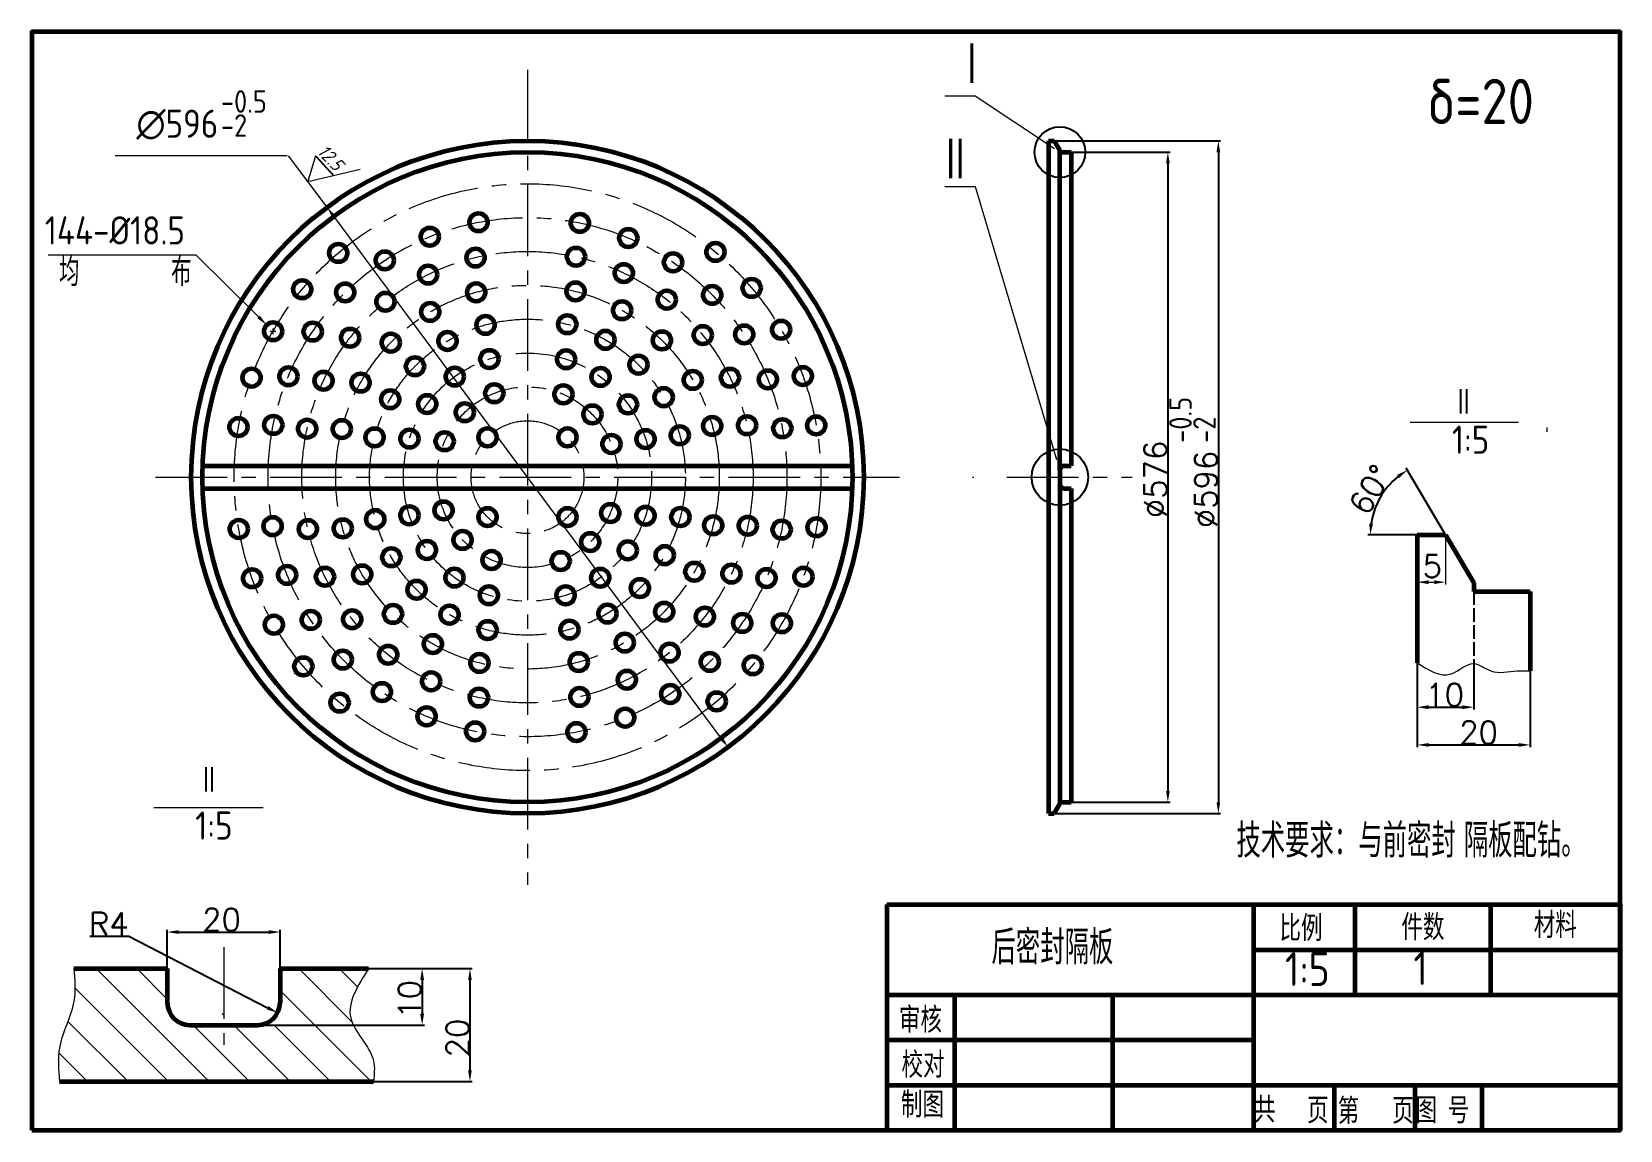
# Paper-space layout '后密封隔板' of a CAD drawing. Header units: millimetres. Extents: x 14 to 1422, y 3 to 977.
import ezdxf
from ezdxf.enums import TextEntityAlignment as Align

# ---------------------------------------------------------------- set-up
doc = ezdxf.new("R2010")
doc.units = ezdxf.units.MM
doc.header["$PDMODE"] = 35
doc.header["$PDSIZE"] = -0.5
doc.linetypes.add('ACAD_ISO02W100', pattern=[15, 12, -3])
doc.linetypes.add('CENTERX2', pattern=[101.6, 63.5, -12.7, 12.7, -12.7])
for name, color, linetype, lineweight in [('fuzhuxian2', 20, 'Continuous', 25), ('中心线．点画线', 6, 'CENTERX2', 20), ('标注线', 250, 'Continuous', 25), ('粗实线', 250, 'Continuous', 60), ('细实线', 250, 'Continuous', 13), ('细实线０.18', 5, 'Continuous', 18), ('虚小', 233, 'ACAD_ISO02W100', 25)]:
    doc.layers.add(name, color=color, linetype=linetype, lineweight=lineweight)
doc.styles.get("Standard").update_dxf_attribs({"font": 'txt', "bigfont": 'gbcbig.shx'})
doc.styles.add('国标文字-5', font='gbenor.shx', dxfattribs={"height": 5, "bigfont": 'gbcbig.shx'})
doc.styles.add('数字与字母', font='isocp.shx', dxfattribs={"oblique": 15})
doc.styles.add('汉字', font='SIMFANG.TTF', dxfattribs={"width": 0.7})
doc.dimstyles.new('圆引出', dxfattribs={"dimtxt": 28, "dimasz": 15, "dimexe": 2, "dimexo": 0, "dimgap": 1, "dimtad": 1, "dimtoh": 1, "dimdec": 0, "dimtxsty": 'Standard', "dimcen": 2.5, "dimadec": 0, "dimazin": 0, "dimtfac": 1, "dimtdec": 0, "dimtofl": 0, "dimtmove": 0, "dimatfit": 2, "dimfxl": 1, "dimarcsym": 0})

# ---------------------------------------------------------------- blocks, each defined once
blk = doc.blocks.new('常用粗糙度')
at = {"layer": '标注线'}
blk.add_line((-2.86, 5.09), (2.94, 5.09), dxfattribs=at)
at = {"layer": '细实线'}
for q in [(5.94, 10.29), (2.94, 5.09)]:
    blk.add_line((2.94, 5.09), q, dxfattribs=at)
for points in [[(-2.94, 5.09), (0, 0), (2.94, 5.09)], [(-2.86, 5.09), (-2.92, 5.09)]]:
    blk.add_lwpolyline(points, dxfattribs=at)
at = {"layer": '标注线', "style": '数字与字母', "oblique": 15}
blk.add_attdef('A', text='', height=3, dxfattribs=at).set_placement((-0.43, 8.78), align=Align.TOP_CENTER)
blk = doc.blocks.new('*D112')
at = {"layer": 'Defpoints', "color": 0}
for p in [(934.9, 870.1), (934.9, 294.1), (1020.6, 294.1)]:
    blk.add_point(p, dxfattribs=at)
at = {"layer": '细实线０.18', "color": 0, "lineweight": -2}
for p, q in [((934.9, 870.1), (1022.6, 870.1)), ((1020.6, 860.1), (1020.6, 304.1)), ((934.9, 294.1), (1022.6, 294.1))]:
    blk.add_line(p, q, dxfattribs=at)
at = {"layer": '细实线０.18', "color": 0}
for points in [[(1019, 860.1), (1022.3, 860.1), (1020.6, 870.1)], [(1019, 304.1), (1022.3, 304.1), (1020.6, 294.1)]]:
    blk.add_solid(points, dxfattribs=at)
at = {"layer": '细实线０.18', "color": 0, "insert": (1009.6, 580.1), "char_height": 20, "attachment_point": 5, "rotation": 90}
blk.add_mtext('%%C576', dxfattribs=at)
blk = doc.blocks.new('*D113')
at = {"layer": 'Defpoints', "color": 0}
for p in [(919.9, 880.1), (919.9, 284.1), (1065.4, 284.1)]:
    blk.add_point(p, dxfattribs=at)
at = {"layer": '细实线０.18', "color": 0, "lineweight": -2}
for p, q in [((919.9, 880.1), (1067.4, 880.1)), ((1065.4, 870.1), (1065.4, 294.1)), ((919.9, 284.1), (1067.4, 284.1))]:
    blk.add_line(p, q, dxfattribs=at)
at = {"layer": '细实线０.18', "color": 0}
for points in [[(1063.7, 870.1), (1067, 870.1), (1065.4, 880.1)], [(1063.7, 294.1), (1067, 294.1), (1065.4, 284.1)]]:
    blk.add_solid(points, dxfattribs=at)
at = {"layer": '细实线０.18', "color": 0, "insert": (1054.4, 571.2), "char_height": 20, "attachment_point": 5, "rotation": 90}
blk.add_mtext('%%C596', dxfattribs=at)
blk = doc.blocks.new('*D114')
at = {"layer": 'Defpoints', "color": 0}
for p in [(312.2, 146.6), (314.4, 46.6), (402, 46.6)]:
    blk.add_point(p, dxfattribs=at)
at = {"layer": '细实线０.18', "color": 0, "lineweight": -2}
for p, q in [((312.2, 146.6), (404, 146.6)), ((402, 136.6), (402, 56.6)), ((314.4, 46.6), (404, 46.6))]:
    blk.add_line(p, q, dxfattribs=at)
at = {"layer": '细实线０.18', "color": 0}
for points in [[(400.3, 136.6), (403.6, 136.6), (402, 146.6)], [(400.3, 56.6), (403.6, 56.6), (402, 46.6)]]:
    blk.add_solid(points, dxfattribs=at)
at = {"layer": '细实线０.18', "color": 0, "insert": (391, 85.1), "char_height": 20, "attachment_point": 5, "rotation": 90}
blk.add_mtext('20', dxfattribs=at)
blk = doc.blocks.new('*D115')
at = {"layer": 'Defpoints', "color": 0}
for p in [(233.7, 146.6), (213.7, 96.6), (359.6, 96.6)]:
    blk.add_point(p, dxfattribs=at)
at = {"layer": '细实线０.18', "color": 0, "lineweight": -2}
for p, q in [((233.7, 146.6), (361.6, 146.6)), ((359.6, 136.6), (359.6, 106.6)), ((213.7, 96.6), (361.6, 96.6))]:
    blk.add_line(p, q, dxfattribs=at)
at = {"layer": '细实线０.18', "color": 0}
for points in [[(357.9, 136.6), (361.3, 136.6), (359.6, 146.6)], [(357.9, 106.6), (361.3, 106.6), (359.6, 96.6)]]:
    blk.add_solid(points, dxfattribs=at)
at = {"layer": '细实线０.18', "color": 0, "insert": (348.6, 119.5), "char_height": 20, "attachment_point": 5, "rotation": 90}
blk.add_mtext('10', dxfattribs=at)
blk = doc.blocks.new('*D116')
at = {"layer": 'Defpoints', "color": 0}
for p in [(213.7, 116.6), (231.5, 107.4)]:
    blk.add_point(p, dxfattribs=at)
at = {"layer": '细实线０.18', "color": 0, "lineweight": -2}
for p, q in [((65.2, 175.4), (99.5, 175.4)), ((99.5, 175.4), (222.6, 112))]:
    blk.add_line(p, q, dxfattribs=at)
at = {"layer": '细实线０.18', "color": 0}
blk.add_solid([(223.4, 113.5), (221.9, 110.5), (231.5, 107.4)], dxfattribs=at)
at = {"layer": '细实线０.18', "color": 0, "insert": (81.9, 186.4), "char_height": 20, "attachment_point": 5}
blk.add_mtext('R4', dxfattribs=at)
blk = doc.blocks.new('*D117')
at = {"layer": 'Defpoints', "color": 0}
for p in [(233.7, 179), (133.7, 146.6), (233.7, 146.6)]:
    blk.add_point(p, dxfattribs=at)
at = {"layer": '细实线０.18', "color": 0, "lineweight": -2}
for p, q in [((133.7, 146.6), (133.7, 181)), ((143.7, 179), (223.7, 179)), ((233.7, 146.6), (233.7, 181))]:
    blk.add_line(p, q, dxfattribs=at)
at = {"layer": '细实线０.18', "color": 0}
for points in [[(143.7, 180.7), (143.7, 177.4), (133.7, 179)], [(223.7, 180.7), (223.7, 177.4), (233.7, 179)]]:
    blk.add_solid(points, dxfattribs=at)
at = {"layer": '细实线０.18', "color": 0, "insert": (181.8, 190), "char_height": 20, "attachment_point": 5}
blk.add_mtext('20', dxfattribs=at)
blk = doc.blocks.new('*D118')
at = {"layer": 'Defpoints', "color": 0}
for p in [(1241.7, 417.5), (1291.7, 416.9), (1291.7, 378.3)]:
    blk.add_point(p, dxfattribs=at)
at = {"layer": '细实线０.18', "color": 0, "lineweight": -2}
for p, q in [((1241.7, 417.5), (1241.7, 376.3)), ((1291.7, 416.9), (1291.7, 376.3)), ((1251.7, 378.3), (1281.7, 378.3))]:
    blk.add_line(p, q, dxfattribs=at)
at = {"layer": '细实线０.18', "color": 0}
for points in [[(1251.7, 380), (1251.7, 376.6), (1241.7, 378.3)], [(1281.7, 380), (1281.7, 376.6), (1291.7, 378.3)]]:
    blk.add_solid(points, dxfattribs=at)
at = {"layer": '细实线０.18', "color": 0, "insert": (1266, 389.3), "char_height": 20, "attachment_point": 5}
blk.add_mtext('10', dxfattribs=at)
blk = doc.blocks.new('*D119')
at = {"layer": 'Defpoints', "color": 0}
for p in [(1241.7, 417.5), (1341.7, 410.5), (1341.7, 344.9)]:
    blk.add_point(p, dxfattribs=at)
at = {"layer": '细实线０.18', "color": 0, "lineweight": -2}
for p, q in [((1241.7, 417.5), (1241.7, 342.9)), ((1341.7, 410.5), (1341.7, 342.9)), ((1251.7, 344.9), (1331.7, 344.9))]:
    blk.add_line(p, q, dxfattribs=at)
at = {"layer": '细实线０.18', "color": 0}
for points in [[(1251.7, 346.5), (1251.7, 343.2), (1241.7, 344.9)], [(1331.7, 346.5), (1331.7, 343.2), (1341.7, 344.9)]]:
    blk.add_solid(points, dxfattribs=at)
at = {"layer": '细实线０.18', "color": 0, "insert": (1296, 355.9), "char_height": 20, "attachment_point": 5}
blk.add_mtext('20', dxfattribs=at)
blk = doc.blocks.new('*D120')
at = {"layer": 'Defpoints', "color": 0}
for p in [(1204, 553.6), (1241.7, 530.9), (1266.7, 530.9), (1266.7, 530.9), (1291.7, 488.4)]:
    blk.add_point(p, dxfattribs=at)
at = {"layer": '细实线０.18', "color": 0, "lineweight": -2}
for p, q in [((1266.7, 530.9), (1231.9, 590.1)), ((1241.7, 530.9), (1198, 530.9))]:
    blk.add_line(p, q, dxfattribs=at)
blk.add_arc((1266.7, 530.9), 66.7, 129.0537, 171.3997, dxfattribs=at)
at = {"layer": '细实线０.18', "color": 0}
for points in [[(1223.7, 584.1), (1225.6, 581.3), (1232.9, 588.4)], [(1202.4, 540.8), (1199.1, 541), (1200, 530.9)]]:
    blk.add_solid(points, dxfattribs=at)
at = {"layer": '细实线０.18', "color": 0, "insert": (1200.1, 571), "char_height": 20, "attachment_point": 5, "rotation": 58.9722}
blk.add_mtext('60°', dxfattribs=at)

psp = doc.layouts.new('后密封隔板')

# ---------------------------------------------------------------- linework, layer by layer
at = {"layer": 'fuzhuxian2'}
for centre, radius in [((924.9, 870.1), 22.5), ((924.9, 582.1), 25)]:
    psp.add_circle(centre, radius, dxfattribs=at)
at = {"layer": '中心线．点画线'}
for p, q in [((453, 943.1), (453, 221)), ((453, 943.1), (453, 221)), ((123.3, 582.1), (782.7, 582.1)), ((123.3, 582.1), (782.7, 582.1)), ((847.6, 582.1), (848.7, 582.1)), ((877.9, 582.1), (989, 582.1)), ((183.7, 165.7), (183.7, 79))]:
    psp.add_line(p, q, dxfattribs=at)
for radius in [260, 230, 200, 170, 140, 110, 80, 50]:
    psp.add_circle((453, 582.1), radius, dxfattribs=at)
at = {"layer": '粗实线'}
for p, q in [((914.9, 880.1), (914.9, 284.1)), ((914.9, 880.1), (919.9, 880.1)), ((919.9, 880.1), (924.9, 871.5)), ((924.9, 588.1), (924.9, 871.5)), ((924.9, 870.1), (934.9, 870.1)), ((934.9, 870.1), (934.9, 592.1)), ((1356.1, 624.5), (1357, 624.5)), ((165.2, 592.1), (740.8, 592.1)), ((928.9, 592.1), (934.9, 592.1)), ((924.9, 588.1), (924.9, 576.1)), ((165.2, 572.1), (740.8, 572.1)), ((924.9, 576.1), (924.9, 292.7)), ((928.9, 572.1), (934.9, 572.1)), ((934.9, 572.1), (934.9, 294.1)), ((1241.7, 530.9), (1241.7, 417.5)), ((1241.7, 530.9), (1266.7, 530.9)), ((1266.7, 530.9), (1291.7, 488.4)), ((1291.7, 488.4), (1291.7, 480.9)), ((1291.7, 480.9), (1341.7, 480.9)), ((1341.7, 480.9), (1341.7, 410.5)), ((914.9, 284.1), (919.9, 284.1)), ((919.9, 284.1), (924.9, 292.7)), ((924.9, 294.1), (934.9, 294.1)), ((771.6, 203.4), (1421.6, 203.4)), ((771.6, 203.4), (771.6, 3.4)), ((1096.6, 203.4), (1096.6, 3.4)), ((1186.4, 203.4), (1186.4, 123.4)), ((1306.6, 203.4), (1306.6, 123.4)), ((1421.6, 203.4), (1421.6, 3.4)), ((1096.6, 163.4), (1421.6, 163.4)), ((50.9, 146.6), (133.7, 146.6)), ((133.7, 146.6), (133.7, 116.6)), ((233.7, 146.6), (312.2, 146.6)), ((233.7, 146.6), (233.7, 116.6)), ((771.6, 123.4), (1421.6, 123.4)), ((831.6, 123.4), (831.6, 3.4)), ((971.6, 123.4), (971.6, 3.4)), ((153.7, 96.6), (213.7, 96.6)), ((771.6, 83.4), (1096.6, 83.4)), ((38.2, 46.6), (316.5, 46.6)), ((771.6, 43.4), (1421.6, 43.4)), ((1168, 43.4), (1168, 3.4)), ((1239.4, 43.4), (1239.4, 3.4)), ((1298.8, 43.4), (1298.8, 3.4)), ((771.6, 3.4), (1421.6, 3.4))]:
    psp.add_line(p, q, dxfattribs=at)
psp.add_lwpolyline([(13.6, 3.4), (1421.6, 3.4), (1421.6, 976.8), (13.6, 976.8)], close=True, dxfattribs=at)
for centre, radius in [((453, 582.1), 298), ((453, 582.1), 288), ((366.4, 795.2), 8), ((409.6, 808), 8), ((499.4, 807.4), 8), ((285.3, 780.8), 8), ((542.4, 794), 8), ((619.6, 781.7), 8), ((326.5, 774.2), 8), ((407, 776.7), 8), ((496, 777.4), 8), ((582, 772.5), 8), ((364.9, 761.6), 8), ((538.4, 762.9), 8), ((253.3, 748.6), 8), ((291.4, 745.8), 8), ((407.6, 745.9), 8), ((495.6, 746.7), 8), ((576.5, 739.4), 8), ((616.7, 743.6), 8), ((651.7, 749.8), 8), ((327.1, 737.5), 8), ((366.8, 728.6), 8), ((536.8, 730), 8), ((227.5, 711.4), 8), ((262.6, 711.1), 8), ((415.8, 717), 8), ((488.3, 717.6), 8), ((677.8, 712.7), 8), ((295.7, 705.6), 8), ((331.8, 701.3), 8), ((382.1, 702.8), 8), ((522.1, 703.8), 8), ((572.2, 703.3), 8), ((608.4, 708), 8), ((645.1, 708.6), 8), ((419.2, 686.8), 8), ((487.2, 686.6), 8), ((208.4, 670.3), 8), ((241.1, 671.5), 8), ((353.3, 680.4), 8), ((388.5, 671.2), 8), ((517.8, 671), 8), ((551.3, 681.8), 8), ((599.5, 668.3), 8), ((632.5, 670.2), 8), ((666.1, 668.7), 8), ((697.1, 671.7), 8), ((272.2, 667.5), 8), ((305.1, 665.9), 8), ((423.6, 656.5), 8), ((484.8, 655.5), 8), ((331.3, 651.2), 8), ((364.1, 646.9), 8), ((542.1, 646.6), 8), ((573.7, 653), 8), ((196.8, 626.5), 8), ((227.7, 628.4), 8), ((397.4, 639.6), 8), ((510.5, 637.7), 8), ((616.8, 627.5), 8), ((647.6, 628.1), 8), ((708.9, 628), 8), ((257.7, 625.1), 8), ((288.4, 624.7), 8), ((317.5, 617.3), 8), ((348.4, 616.3), 8), ((379.6, 613.9), 8), ((417.6, 617.4), 8), ((488.4, 617.4), 8), ((557.7, 615.9), 8), ((588, 619.3), 8), ((678.9, 625.5), 8), ((527.4, 611.5), 8), ((318, 544.9), 8), ((348.3, 548.3), 8), ((378.6, 552.7), 8), ((417.6, 546.7), 8), ((488.4, 546.7), 8), ((526.4, 550.3), 8), ((557.6, 547.9), 8), ((588.5, 546.8), 8), ((197.1, 536.2), 8), ((227.1, 538.7), 8), ((258.4, 536.1), 8), ((289.2, 536.7), 8), ((617.6, 539.5), 8), ((648.3, 539.1), 8), ((678.3, 535.7), 8), ((709.2, 537.7), 8), ((363.9, 517.6), 8), ((395.5, 526.5), 8), ((508.6, 524.6), 8), ((541.9, 517.3), 8), ((574.7, 513), 8), ((332.3, 511.2), 8), ((421.2, 508.7), 8), ((482.4, 507.7), 8), ((208.9, 492.5), 8), ((239.9, 495.5), 8), ((273.5, 493.9), 8), ((306.5, 495.9), 8), ((388.2, 493.2), 8), ((517.5, 493), 8), ((600.9, 498.3), 8), ((633.8, 496.7), 8), ((664.9, 492.7), 8), ((697.6, 493.9), 8), ((354.7, 482.4), 8), ((418.8, 477.5), 8), ((486.8, 477.4), 8), ((552.7, 483.8), 8), ((333.8, 460.9), 8), ((383.9, 460.3), 8), ((523.9, 461.3), 8), ((574.2, 462.9), 8), ((610.3, 458.6), 8), ((228.2, 451.4), 8), ((260.9, 455.6), 8), ((297.6, 456.2), 8), ((417.7, 446.6), 8), ((490.2, 447.1), 8), ((643.4, 453), 8), ((678.5, 452.7), 8), ((369.2, 434.2), 8), ((539.2, 435.6), 8), ((289.3, 420.5), 8), ((329.5, 424.8), 8), ((410.4, 417.5), 8), ((498.4, 418.3), 8), ((578.9, 426.7), 8), ((614.6, 418.4), 8), ((652.7, 415.5), 8), ((254.3, 414.4), 8), ((367.6, 401.2), 8), ((541.1, 402.6), 8), ((324, 391.7), 8), ((410, 386.8), 8), ((499, 387.4), 8), ((579.5, 390), 8), ((286.5, 382.4), 8), ((620.7, 383.4), 8), ((363.6, 370.2), 8), ((539.6, 369), 8), ((406.6, 356.8), 8), ((496.4, 356.2), 8)]:
    psp.add_circle(centre, radius, dxfattribs=at)
for centre, radius, start, end in [((928.9, 588.1), 4, 90, 180), ((928.9, 576.1), 4, 180, 270), ((153.7, 116.6), 20, 180, 270), ((213.7, 116.6), 20, 270, 0)]:
    psp.add_arc(centre, radius, start, end, dxfattribs=at)
at = {"layer": '细实线０.18'}
for p, q in [((822.8, 919.9), (849.9, 919.9)), ((849.9, 919.9), (920, 873.3)), ((136.3, 867), (87.4, 867)), ((239.9, 867), (136.3, 867)), ((275.3, 821.3), (241.3, 867)), ((822.8, 839.8), (849.9, 839.8)), ((849.9, 839.8), (922, 597.7)), ((624.7, 350.9), (281.3, 813.3)), ((159.4, 778.9), (28, 778.9)), ((214.7, 724.1), (159.4, 778.9)), ((225, 711.4), (230, 711.4)), ((227.5, 708.9), (227.5, 713.9)), ((1235.5, 630.8), (1331.4, 630.8)), ((1241.7, 530.9), (1241.7, 487.1)), ((1266.7, 530.9), (1266.7, 487.1)), ((1251.7, 489.1), (1256.7, 489.1)), ((121.7, 289.4), (218.6, 289.4)), ((170.7, 46.6), (70.7, 146.6)), ((133.7, 119.5), (106.6, 146.6)), ((111.8, 146.6), (133.7, 146.6)), ((233.7, 146.6), (265.5, 146.6)), ((297.4, 99.5), (250.3, 146.6)), ((302.4, 130.4), (286.2, 146.6)), ((134.8, 46.6), (51.8, 129.6)), ((314.4, 46.6), (233.7, 127.2)), ((98.9, 46.6), (45.6, 99.9)), ((183.7, 105.4), (182.5, 106.6)), ((206.6, 46.6), (156.6, 96.6)), ((242.6, 46.6), (192.6, 96.6)), ((278.5, 46.6), (228.5, 96.6)), ((62.9, 46.6), (37.6, 72))]:
    psp.add_line(p, q, dxfattribs=at)
for points in [[(1241.7, 417.5), (1271.6, 407.8), (1291.7, 416.9), (1306.8, 410.5), (1330.2, 410.5), (1341.7, 410.5)], [(50.9, 146.6), (50.9, 117.7), (38.2, 76.5), (38.2, 46.6)], [(312.2, 146.6), (296.3, 102.9), (316.5, 64.8), (316.5, 46.6)]]:
    psp.add_spline(points, degree=3, dxfattribs=at)
for points in [[(282.6, 814.3), (279.9, 812.3), (275.3, 821.3)], [(215.8, 725.3), (213.5, 722.9), (221.8, 717.1)], [(1251.7, 490.7), (1251.7, 487.4), (1241.7, 489.1)], [(1256.7, 490.7), (1256.7, 487.4), (1266.7, 489.1)], [(626.1, 351.9), (623.4, 349.9), (630.7, 342.9)]]:
    psp.add_solid(points, dxfattribs=at)
at = {"layer": '虚小'}
psp.add_line((1291.7, 480.9), (1291.7, 416.9), dxfattribs=at)

# ---------------------------------------------------------------- block references
at = {"layer": '细实线０.18', "xscale": 4.000000000000036, "yscale": 4.000000000000036, "zscale": 4.000000000000036, "rotation": 313.1778757168596}
psp.add_blockref('常用粗糙度', (258.3, 844.2), dxfattribs=at).add_auto_attribs({'A': '12.5'})

# ---------------------------------------------------------------- texts
at = {"layer": '粗实线', "style": '国标文字-5'}
for height, p in [(40, (817.9, 843.1)), (25, (1273.9, 636)), (25, (161.6, 300.9))]:
    psp.add_text('Ⅱ', height=height, dxfattribs=at).set_placement(p)
at = {"layer": '粗实线', "insert": (832.5, 967.6), "char_height": 40, "width": 125.858, "attachment_point": 1, "style": '国标文字-5'}
psp.add_mtext('Ⅰ', dxfattribs=at)
at = {"layer": '细实线０.18', "style": '国标文字-5'}
for s, height, p in [('-0.5', 20, (181.3, 905)), ('-2', 20, (181.3, 883.7)), ('均      布', 25, (37.8, 751.5)), ('技术要求：与前密封', 30, (1081.4, 245)), ('隔板配钻。', 30, (1282.9, 245.1)), ('后密封隔板', 30, (864.3, 150.4)), ('1:5', 30, (1124.4, 131.2)), ('1', 30, (1238.3, 132.1))]:
    psp.add_text(s, height=height, dxfattribs=at).set_placement(p)
for s, p in [('-0.5', (1041.8, 612.6)), ('-2', (1063.1, 612.6))]:
    psp.add_text(s, height=20, rotation=90, dxfattribs=at).set_placement(p)
at = {"layer": '细实线０.18', "style": '汉字', "width": 0.7}
for s, p in [('材料', (1345, 175.9)), ('比例', (1119.5, 173.1)), ('件数', (1227.6, 174)), ('审核', (782.2, 91.9)), ('校对', (784.5, 52.1)), ('制图', (784, 16.8)), ('共', (1097, 12.4)), ('页', (1144, 11.7)), ('第', (1171.2, 11.2)), ('页', (1219.5, 11.4)), ('图 号', (1240.1, 11.7))]:
    psp.add_text(s, height=20, dxfattribs=at).set_placement(p)
at = {"layer": '细实线０.18', "attachment_point": 1, "style": '国标文字-5'}
for s, insert, char_height, width in [('δ=20', (1250.6, 935.1), 40, 5.128), ('1:5', (1272.4, 627.8), 25, 83.834), ('1:5', (158.5, 285.9), 25, 83.834)]:
    psp.add_mtext(s, dxfattribs=dict(at, insert=insert, char_height=char_height, width=width))
at = {"layer": '细实线０.18', "char_height": 25, "attachment_point": 5, "style": '国标文字-5'}
for s, insert in [('∅596', (142.6, 894.5)), ('144-%%C18.5', (87.3, 800.8))]:
    psp.add_mtext(s, dxfattribs=dict(at, insert=insert))
at = {"layer": '细实线０.18', "insert": (1255, 503.3), "char_height": 20, "attachment_point": 5}
psp.add_mtext('5', dxfattribs=at)

# ---------------------------------------------------------------- dimensions: what is measured, and where the dimension line sits
at = {"layer": '细实线０.18'}
for base, p1, p2, text, picture, middle in [((1065.4, 284.1), (919.9, 880.1), (919.9, 284.1), '%%C596', '*D113', (1065.4, 571.2)), ((1020.6, 294.1), (934.9, 870.1), (934.9, 294.1), '%%C576', '*D112', (1020.6, 580.1)), ((359.6, 96.6), (233.7, 146.6), (213.7, 96.6), '10', '*D115', (359.6, 119.5)), ((402, 46.6), (312.2, 146.6), (314.4, 46.6), '20', '*D114', (402, 85.1))]:
    dim = psp.add_linear_dim(base=base, p1=p1, p2=p2, angle=90, text=text, dimstyle='圆引出', override={"dimtxt": 20, "dimasz": 10}, dxfattribs=at)
    dim.commit()
    dim.dimension.update_dxf_attribs({"geometry": picture, "text_midpoint": middle, "dimtype": 160})
dim = psp.add_angular_dim_2l(base=(1204, 553.6), line1=((1266.7, 530.9), (1291.7, 488.4)), line2=((1241.7, 530.9), (1266.7, 530.9)), dimstyle='圆引出', override={"dimtxt": 20, "dimasz": 10}, dxfattribs=at)
dim.commit()
dim.dimension.update_dxf_attribs({"geometry": '*D120', "text_midpoint": (1209.6, 565.3), "dimtype": 162})
for base, p1, p2, text, picture, middle in [((1291.7, 378.3), (1241.7, 417.5), (1291.7, 416.9), '10', '*D118', (1266, 378.3)), ((1341.7, 344.9), (1241.7, 417.5), (1341.7, 410.5), '20', '*D119', (1296, 344.9)), ((233.7, 179), (133.7, 146.6), (233.7, 146.6), '20', '*D117', (181.8, 179))]:
    dim = psp.add_linear_dim(base=base, p1=p1, p2=p2, text=text, dimstyle='圆引出', override={"dimtxt": 20, "dimasz": 10}, dxfattribs=at)
    dim.commit()
    dim.dimension.update_dxf_attribs({"geometry": picture, "text_midpoint": middle, "dimtype": 160})
dim = psp.add_radius_dim(center=(213.7, 116.6), mpoint=(231.5, 107.4), text='R4', dimstyle='圆引出', override={"dimtxt": 20, "dimasz": 10, "dimtmove": 1}, dxfattribs=at)
dim.commit()
dim.dimension.update_dxf_attribs({"geometry": '*D116', "text_midpoint": (99.5, 175.4), "dimtype": 164})

doc.saveas('drawing.dxf')
